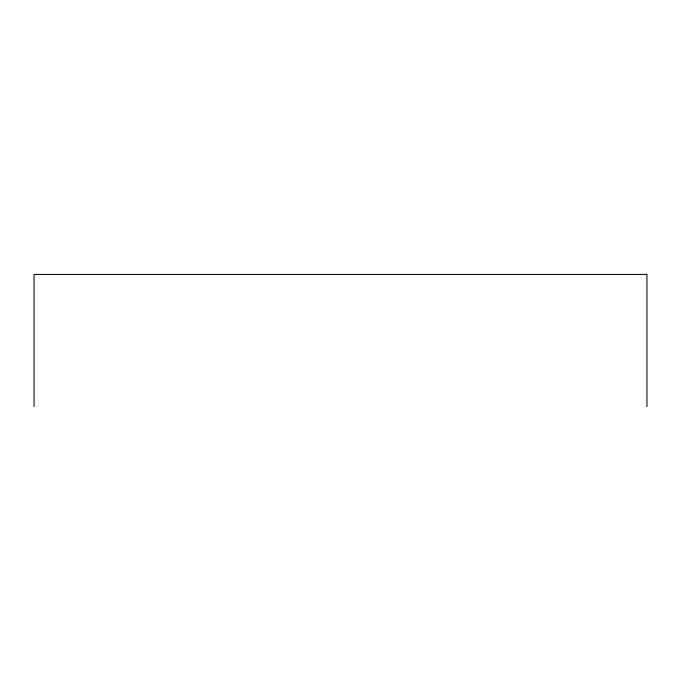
<?xml version="1.0" encoding="UTF-8"?>
<svg xmlns="http://www.w3.org/2000/svg" width="681" height="681" viewBox="0 0 681 681"><rect width="100%" height="100%" fill="white"/><g stroke="black" fill="none" stroke-linecap="round" stroke-linejoin="round"><path stroke-width="1.02" d="M646.95 406.566L646.95 274.434L34.05 274.434L34.05 406.566"/></g></svg>
